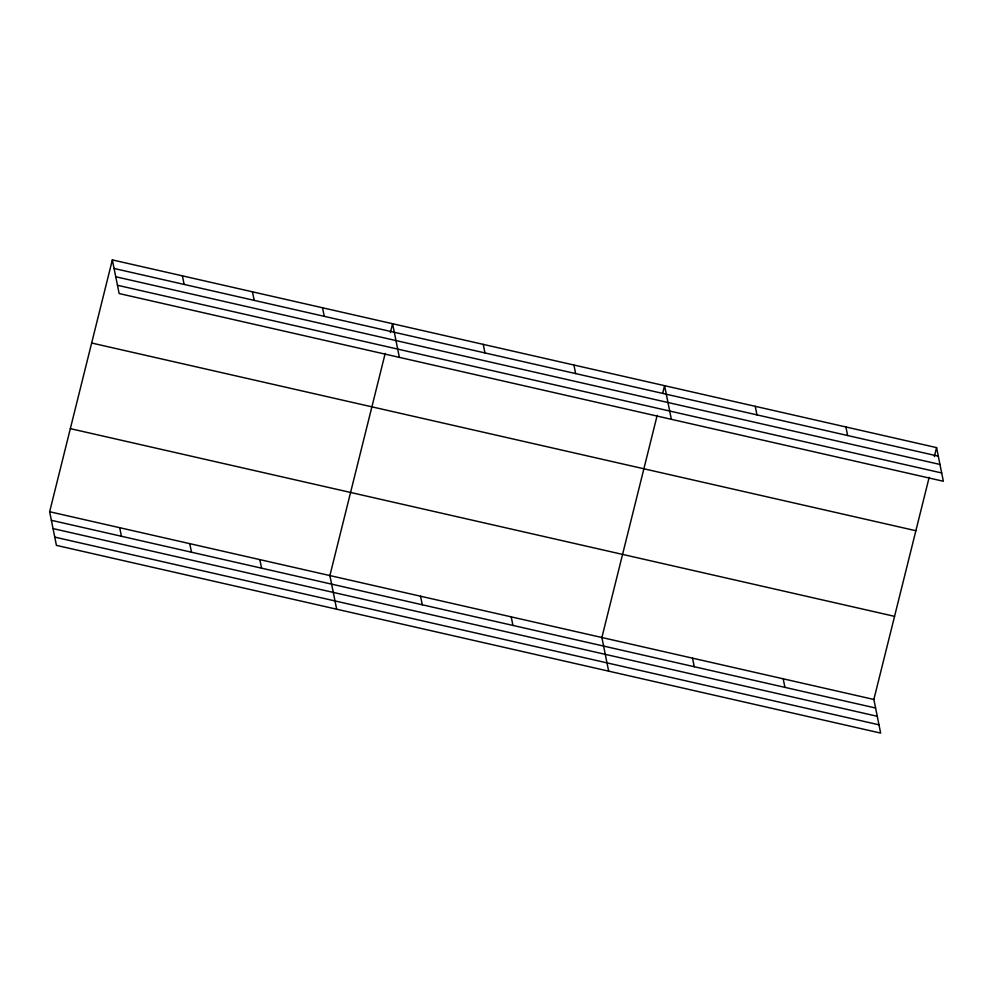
<?xml version="1.0" encoding="UTF-8"?>
<svg xmlns="http://www.w3.org/2000/svg" width="993" height="993" viewBox="0 0 993 993"><rect width="100%" height="100%" fill="white"/><g stroke="black" fill="none" stroke-linecap="round" stroke-linejoin="round"><path stroke-width="1.49" d="M929.175 477.298L873.865 699.457L880.654 733.095L56.427 545.38L49.65 511.743L112.346 259.905L936.573 447.62L943.35 481.257L119.135 293.543L112.346 259.905M385.197 353.409L329.887 575.568L336.664 609.206M390.361 332.63L392.583 323.73L399.36 357.368M657.18 415.359L601.882 637.506L608.659 671.144M662.728 393.091L664.578 385.669L671.355 419.307M934.351 456.519L936.573 447.62M114.071 268.47L938.298 456.172M115.747 276.749L939.961 464.451M117.459 285.264L941.687 472.978M91.654 343.019L915.881 530.721M70.342 428.641L894.556 616.343M49.65 511.743L873.865 699.457M51.375 520.307L875.59 708.021M53.039 528.586L877.266 716.288M54.764 537.114L878.979 724.816M845.899 426.965L847.625 435.53M755.239 406.323L756.964 414.875M783.204 678.802L784.929 687.367M692.543 658.16L694.268 666.725M573.917 365.027L575.642 373.591M483.243 344.372L484.969 352.937M511.209 616.864L512.934 625.429M420.548 596.222L422.273 604.774M322.526 307.78L324.252 316.333M252.47 291.818L254.196 300.382M259.831 559.618L261.556 568.17M182.402 275.868L184.127 284.42M189.762 543.655L191.488 552.22M119.706 527.705L121.431 536.27"/></g></svg>
